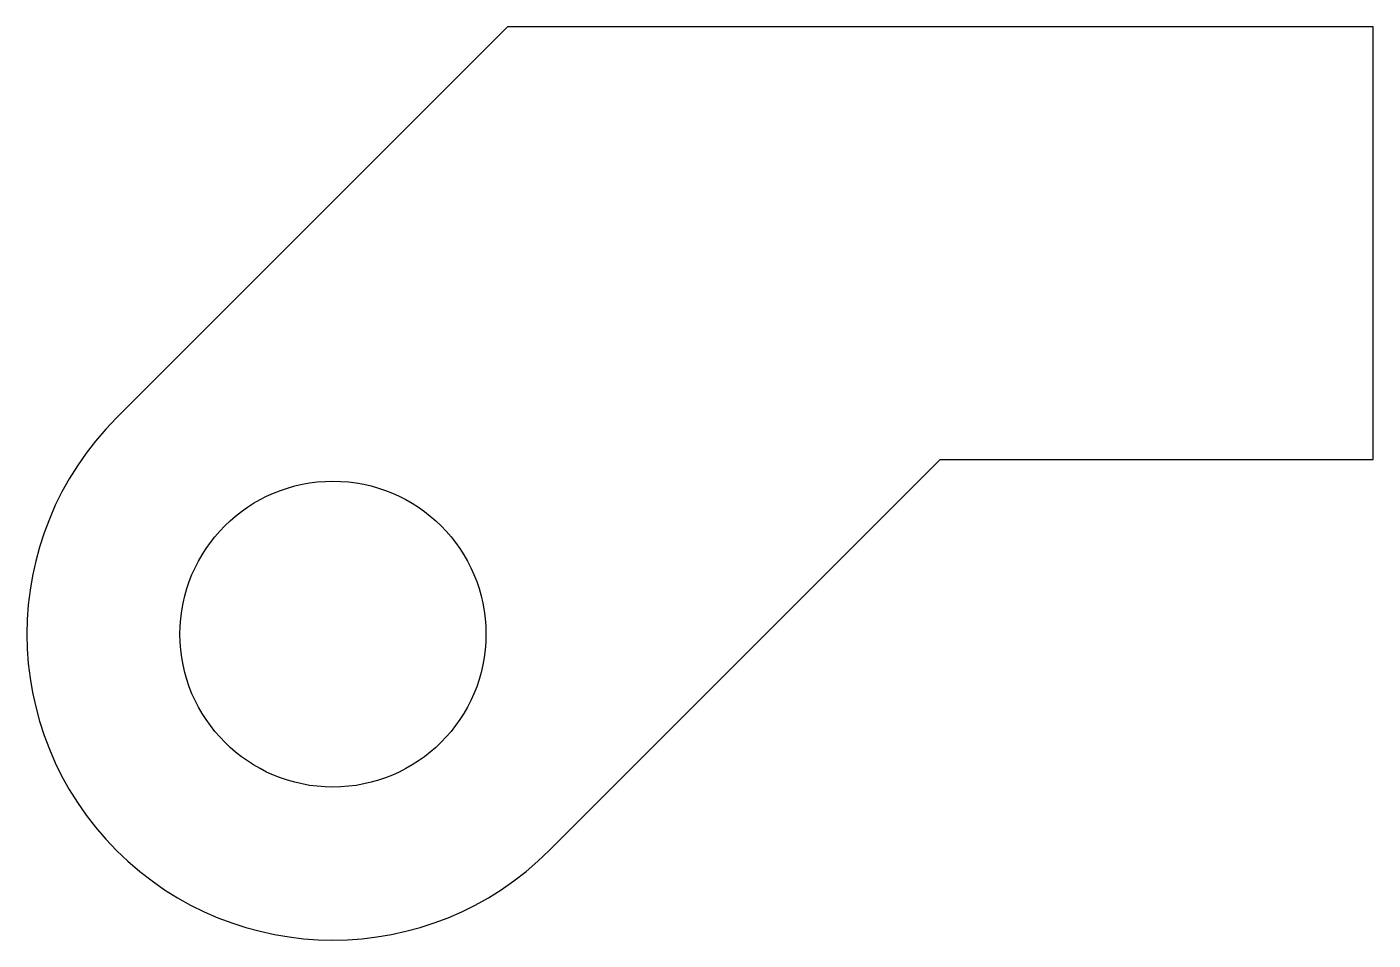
# Model space of a CAD drawing. Header units: millimetres. Extents: x -5.03 to 4.65, y -5.03 to 1.54.
import ezdxf

# ---------------------------------------------------------------- set-up
doc = ezdxf.new("R2010")
doc.units = ezdxf.units.MM

msp = doc.modelspace()

# ---------------------------------------------------------------- linework, layer by layer
at = {"color": 7, "linetype": 'Continuous', "lineweight": 25}
for p, q in [((-1.5733, 1.538), (-4.3841, -1.2728)), ((4.6492, 1.538), (-1.5733, 1.538)), ((4.6492, -1.5733), (4.6492, 1.538)), ((-1.2728, -4.3841), (1.538, -1.5733)), ((1.538, -1.5733), (4.6492, -1.5733))]:
    msp.add_line(p, q, dxfattribs=at)
msp.add_circle((-2.8284, -2.8284), 1.1, dxfattribs=at)
msp.add_arc((-2.8284, -2.8284), 2.2, 135, 315, dxfattribs=at)

doc.saveas('drawing.dxf')
